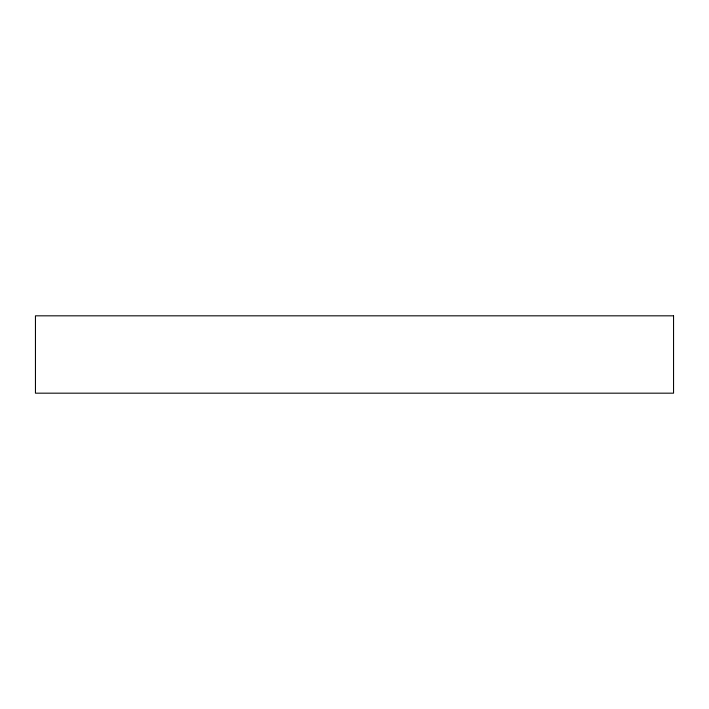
<?xml version="1.0" encoding="UTF-8"?>
<svg xmlns="http://www.w3.org/2000/svg" width="709" height="709" viewBox="0 0 709 709"><rect width="100%" height="100%" fill="white"/><g stroke="black" fill="none" stroke-linecap="round" stroke-linejoin="round"><path stroke-width="1.06" d="M673.55 315.824L35.45 315.824L35.45 393.176L673.55 393.176L673.55 315.824"/></g></svg>
